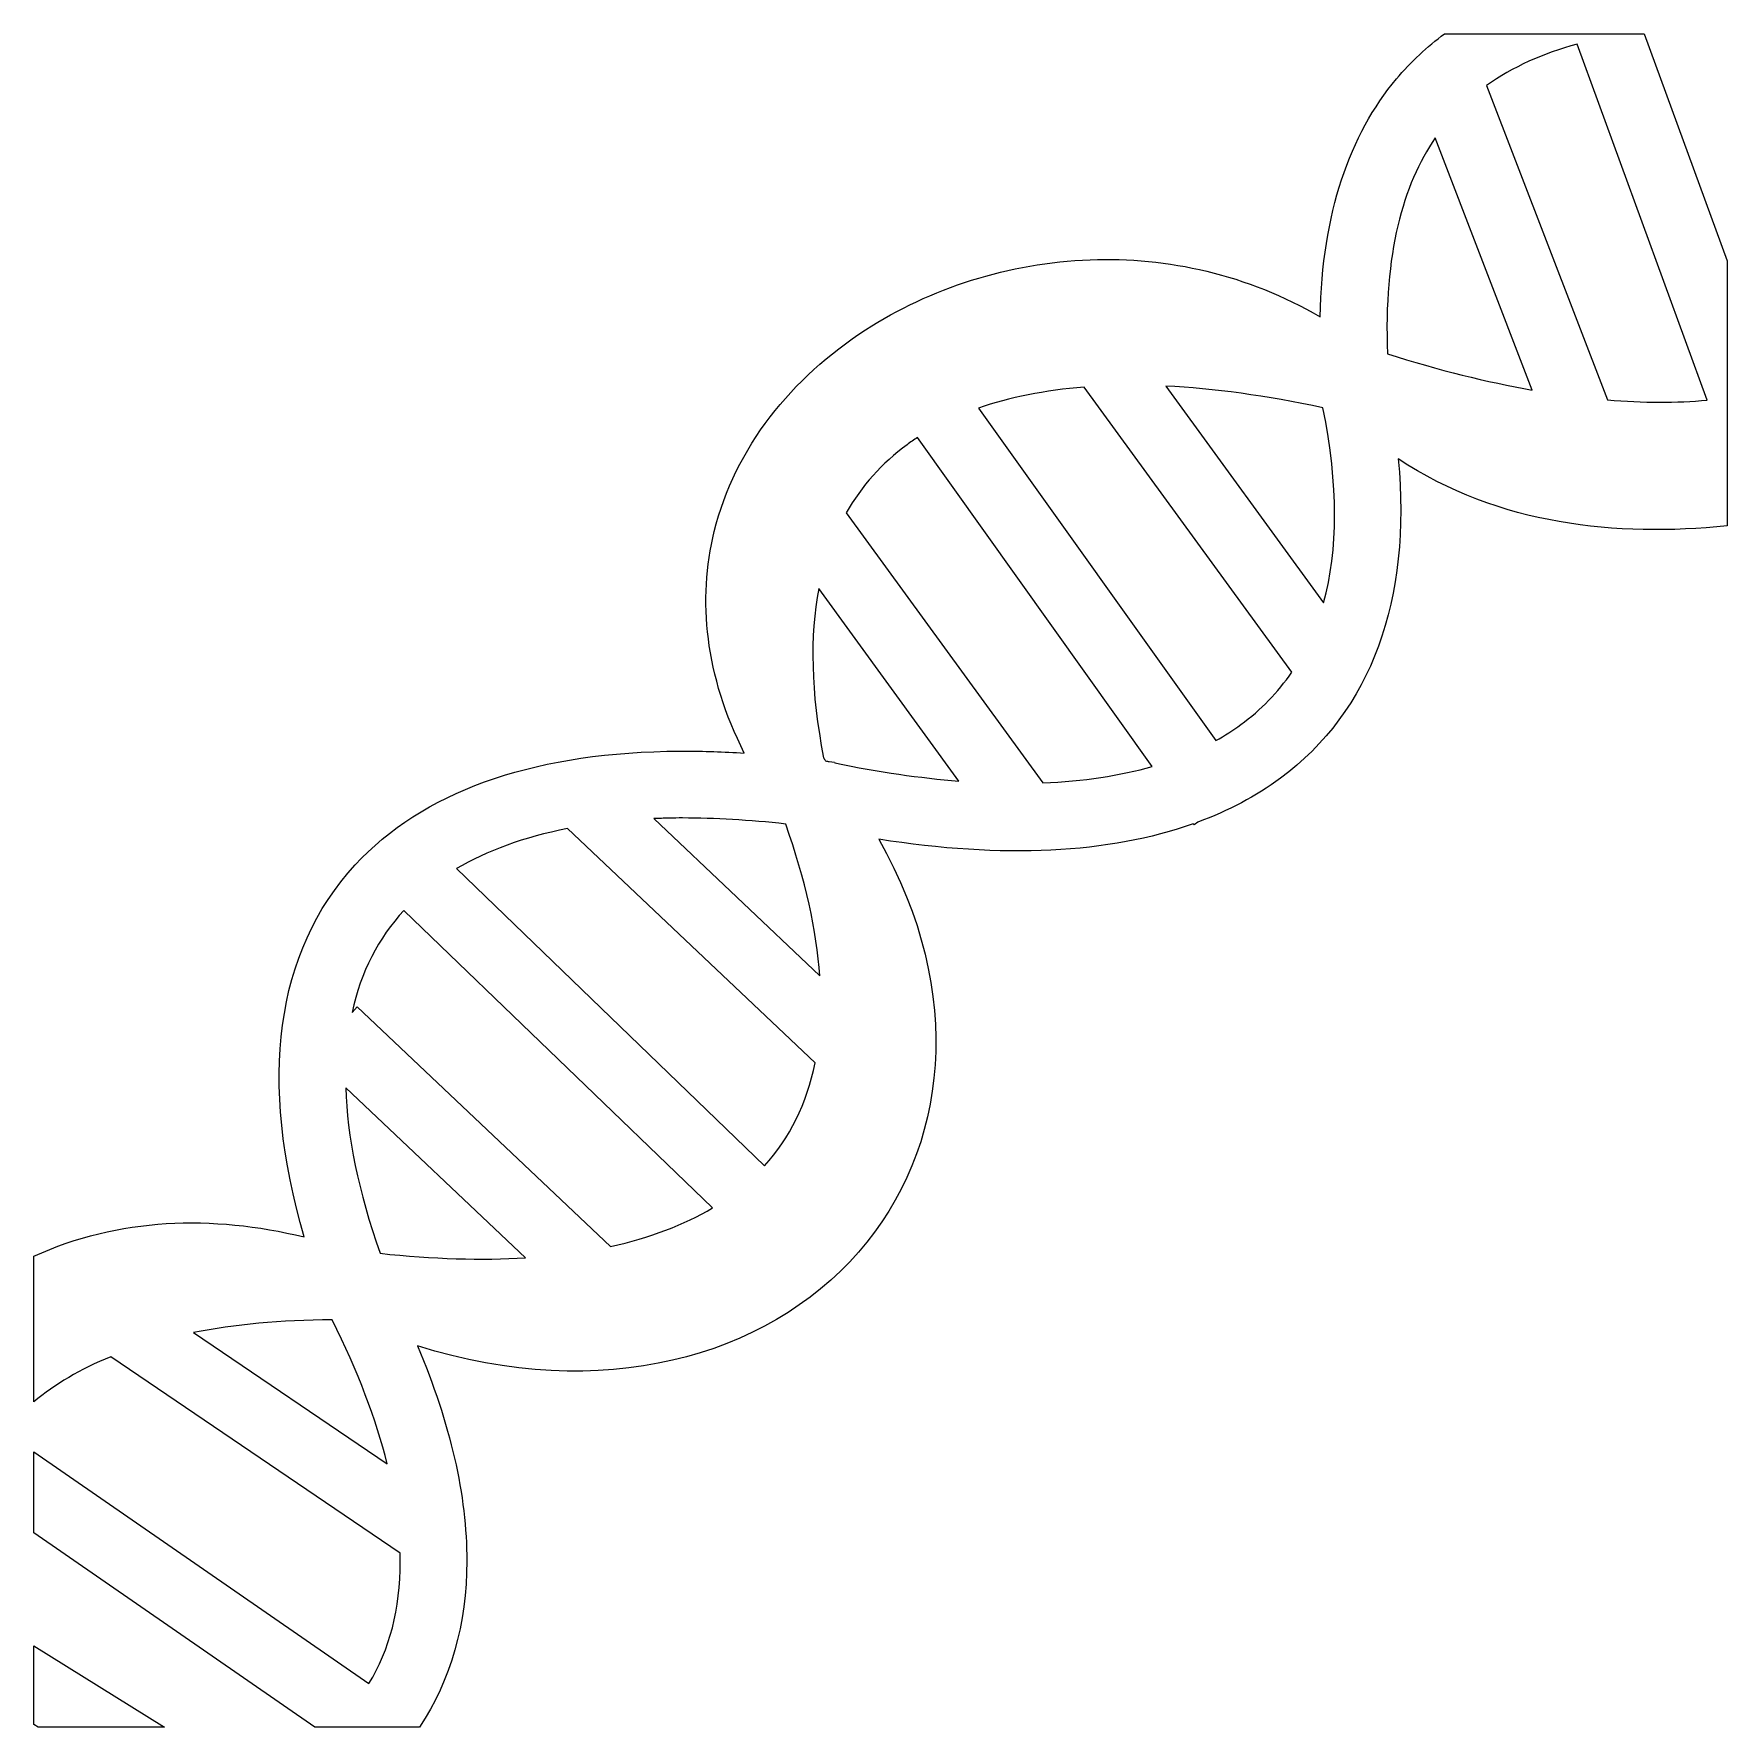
# Model space of a CAD drawing. Header units: centimetres. Extents: x -10 to 10.1, y -10 to 10.1.
import ezdxf

# ---------------------------------------------------------------- set-up
doc = ezdxf.new("R2010")
doc.units = ezdxf.units.CM
doc.header["$MEASUREMENT"] = 0
doc.layers.add('Layer 1', color=7, linetype='Continuous')

msp = doc.modelspace()

# ---------------------------------------------------------------- linework, layer by layer
at = {"layer": 'Layer 1'}
for points, knots in [([(6.70597, 10.0544), (6.49977, 9.90217), (6.30862, 9.72579), (6.1367, 9.52072), (6.1367, 9.52072), (5.58447, 8.86189), (5.25843, 7.93887), (5.23279, 6.70474), (5.23279, 6.70474), (4.37269, 7.2089), (3.42703, 7.41476), (2.5103, 7.38069), (2.5103, 7.38069), (1.54845, 7.34506), (0.61797, 7.04562), (-0.14628, 6.55188), (-0.14628, 6.55188), (-1.01958, 5.98759), (-1.69228, 5.16034), (-1.93842, 4.16412), (-1.93842, 4.16412), (-2.13754, 3.35787), (-2.04317, 2.45337), (-1.58252, 1.54178), (-1.58252, 1.54178), (-1.82722, 1.55759), (-2.06492, 1.56569), (-2.29545, 1.56552), (-2.29545, 1.56552), (-2.36469, 1.56552), (-2.43313, 1.56438), (-2.50102, 1.56286), (-2.50102, 1.56286), (-4.13081, 1.5271), (-5.38885, 1.08071), (-6.1881, 0.21745), (-6.1881, 0.21745), (-7.13587, -0.80618), (-7.33127, -2.34299), (-6.79026, -4.18514), (-6.79026, -4.18514), (-7.8841, -3.91978), (-8.98772, -3.9549), (-9.9911, -4.4131), (-9.9911, -4.4131), (-9.9911, -4.4131), (-9.9911, -6.13802), (-9.9911, -6.13802), (-9.9911, -6.13802), (-9.74442, -5.92971), (-9.44123, -5.74953), (-9.08187, -5.60303), (-9.08187, -5.60303), (-9.08187, -5.60303), (-9.08062, -5.60303), (-9.08062, -5.60303), (-9.08062, -5.60303), (-9.08062, -5.60303), (-5.65574, -7.92623), (-5.65574, -7.92623), (-5.65574, -7.92623), (-5.6549, -7.95828), (-5.65439, -7.99075), (-5.65447, -8.02237), (-5.65447, -8.02237), (-5.65506, -8.59257), (-5.77895, -9.06961), (-6.0247, -9.47189), (-6.0247, -9.47189), (-6.0247, -9.47189), (-9.99115, -6.72971), (-9.99115, -6.72971), (-9.99115, -6.72971), (-9.99115, -6.72971), (-9.99115, -7.68764), (-9.99115, -7.68764), (-9.99115, -7.68764), (-9.99115, -7.68764), (-6.6638, -9.98714), (-6.6638, -9.98714), (-6.6638, -9.98714), (-6.6638, -9.98714), (-5.42516, -9.98715), (-5.42516, -9.98715), (-5.42516, -9.98715), (-5.058, -9.42998), (-4.86728, -8.76124), (-4.86643, -8.02368), (-4.86643, -8.02368), (-4.86559, -7.24918), (-5.06196, -6.39713), (-5.4489, -5.47522), (-5.4489, -5.47522), (-3.27038, -6.1575), (-1.32635, -5.6164), (-0.22926, -4.36435), (-0.22926, -4.36435), (0.83413, -3.15076), (1.04189, -1.29697), (0.00928, 0.52186), (0.00928, 0.52186), (1.47968, 0.2901), (2.73375, 0.34855), (3.73187, 0.70504), (3.73187, 0.70504), (3.73187, 0.70504), (3.74115, 0.6918), (3.74115, 0.6918), (3.74115, 0.6918), (3.74115, 0.6918), (3.7872, 0.72469), (3.7872, 0.72469), (3.7872, 0.72469), (4.14677, 0.85836), (4.47277, 1.03083), (4.76233, 1.24395), (4.76233, 1.24395), (5.83795, 2.03544), (6.31664, 3.35939), (6.15784, 5.02325), (6.15784, 5.02325), (7.35478, 4.23446), (8.74092, 4.09952), (10.05053, 4.22994), (10.05053, 4.22994), (10.05053, 4.22994), (10.05052, 7.36885), (10.05052, 7.36885), (10.05052, 7.36885), (10.05052, 7.36885), (9.07011, 10.05444), (9.07011, 10.05444), (9.07011, 10.05444), (9.07011, 10.05444), (6.70597, 10.05445), (6.70597, 10.05445), (6.70597, 10.05445), (6.70597, 10.05445), (6.70597, 10.0544), (6.70597, 10.0544)], [0, 0, 0, 0, 0.02777778, 0.02777778, 0.02777778, 0.02777778, 0.05555556, 0.05555556, 0.05555556, 0.05555556, 0.08333333, 0.08333333, 0.08333333, 0.08333333, 0.11111111, 0.11111111, 0.11111111, 0.11111111, 0.13888889, 0.13888889, 0.13888889, 0.13888889, 0.16666667, 0.16666667, 0.16666667, 0.16666667, 0.19444444, 0.19444444, 0.19444444, 0.19444444, 0.22222222, 0.22222222, 0.22222222, 0.22222222, 0.25, 0.25, 0.25, 0.25, 0.27777778, 0.27777778, 0.27777778, 0.27777778, 0.30555556, 0.30555556, 0.30555556, 0.30555556, 0.33333333, 0.33333333, 0.33333333, 0.33333333, 0.36111111, 0.36111111, 0.36111111, 0.36111111, 0.38888889, 0.38888889, 0.38888889, 0.38888889, 0.41666667, 0.41666667, 0.41666667, 0.41666667, 0.44444444, 0.44444444, 0.44444444, 0.44444444, 0.47222222, 0.47222222, 0.47222222, 0.47222222, 0.5, 0.5, 0.5, 0.5, 0.52777778, 0.52777778, 0.52777778, 0.52777778, 0.55555556, 0.55555556, 0.55555556, 0.55555556, 0.58333333, 0.58333333, 0.58333333, 0.58333333, 0.61111111, 0.61111111, 0.61111111, 0.61111111, 0.63888889, 0.63888889, 0.63888889, 0.63888889, 0.66666667, 0.66666667, 0.66666667, 0.66666667, 0.69444444, 0.69444444, 0.69444444, 0.69444444, 0.72222222, 0.72222222, 0.72222222, 0.72222222, 0.75, 0.75, 0.75, 0.75, 0.77777778, 0.77777778, 0.77777778, 0.77777778, 0.80555556, 0.80555556, 0.80555556, 0.80555556, 0.83333333, 0.83333333, 0.83333333, 0.83333333, 0.86111111, 0.86111111, 0.86111111, 0.86111111, 0.88888889, 0.88888889, 0.88888889, 0.88888889, 0.91666667, 0.91666667, 0.91666667, 0.91666667, 0.94444444, 0.94444444, 0.94444444, 0.94444444, 1, 1, 1, 1]), ([(8.2742, 9.93317), (8.2742, 9.93317), (9.8146, 5.71903), (9.8146, 5.71903), (9.8146, 5.71903), (9.45259, 5.68572), (9.05794, 5.68698), (8.6339, 5.72169), (8.6339, 5.72169), (8.6339, 5.72169), (7.2028, 9.44166), (7.2028, 9.44166), (7.2028, 9.44166), (7.51202, 9.66405), (7.87352, 9.82307), (8.27416, 9.93321), (8.27416, 9.93321), (8.27416, 9.93321), (8.2742, 9.93317), (8.2742, 9.93317)], [0, 0, 0, 0, 0.16666667, 0.16666667, 0.16666667, 0.16666667, 0.33333333, 0.33333333, 0.33333333, 0.33333333, 0.5, 0.5, 0.5, 0.5, 0.66666667, 0.66666667, 0.66666667, 0.66666667, 1, 1, 1, 1]), ([(6.59659, 8.82365), (6.59659, 8.82365), (7.7444, 5.839), (7.7444, 5.839), (7.7444, 5.839), (7.2092, 5.93367), (6.63707, 6.0743), (6.02998, 6.26722), (6.02998, 6.26722), (5.9852, 7.45627), (6.21316, 8.26505), (6.59663, 8.82365), (6.59663, 8.82365), (6.59663, 8.82365), (6.59659, 8.82365), (6.59659, 8.82365)], [0, 0, 0, 0, 0.2, 0.2, 0.2, 0.2, 0.4, 0.4, 0.4, 0.4, 0.6, 0.6, 0.6, 0.6, 1, 1, 1, 1]), ([(2.44174, 5.87324), (2.44174, 5.87324), (4.89676, 2.49845), (4.89676, 2.49845), (4.89676, 2.49845), (4.73315, 2.25965), (4.53268, 2.05337), (4.29587, 1.87909), (4.29587, 1.87909), (4.20318, 1.81095), (4.10379, 1.74812), (3.99804, 1.68933), (3.99804, 1.68933), (3.99804, 1.68933), (1.1886, 5.62415), (1.1886, 5.62415), (1.1886, 5.62415), (1.55386, 5.75108), (1.9725, 5.83566), (2.44175, 5.87319), (2.44175, 5.87319), (2.44175, 5.87319), (2.44174, 5.87324), (2.44174, 5.87324)], [0, 0, 0, 0, 0.14285714, 0.14285714, 0.14285714, 0.14285714, 0.28571429, 0.28571429, 0.28571429, 0.28571429, 0.42857143, 0.42857143, 0.42857143, 0.42857143, 0.57142857, 0.57142857, 0.57142857, 0.57142857, 0.71428571, 0.71428571, 0.71428571, 0.71428571, 1, 1, 1, 1]), ([(3.40764, 5.88505), (3.97269, 5.85747), (4.59572, 5.77204), (5.26699, 5.62812), (5.26699, 5.62812), (5.45105, 4.70827), (5.44612, 3.94275), (5.27357, 3.31942), (5.27357, 3.31942), (5.27357, 3.31942), (3.40764, 5.88505), (3.40764, 5.88505)], [0, 0, 0, 0, 0.25, 0.25, 0.25, 0.25, 0.5, 0.5, 0.5, 0.5, 1, 1, 1, 1]), ([(0.46777, 5.27757), (0.46777, 5.27757), (3.24693, 1.38362), (3.24693, 1.38362), (3.24693, 1.38362), (2.86615, 1.27483), (2.43279, 1.2093), (1.95026, 1.18994), (1.95026, 1.18994), (1.95026, 1.18994), (-0.37555, 4.38547), (-0.37555, 4.38547), (-0.37555, 4.38547), (-0.19414, 4.70468), (0.04714, 4.97224), (0.34392, 5.19063), (0.34392, 5.19063), (0.38398, 5.22015), (0.4253, 5.24979), (0.46781, 5.27758), (0.46781, 5.27758), (0.46781, 5.27758), (0.46777, 5.27757), (0.46777, 5.27757)], [0, 0, 0, 0, 0.14285714, 0.14285714, 0.14285714, 0.14285714, 0.28571429, 0.28571429, 0.28571429, 0.28571429, 0.42857143, 0.42857143, 0.42857143, 0.42857143, 0.57142857, 0.57142857, 0.57142857, 0.57142857, 0.71428571, 0.71428571, 0.71428571, 0.71428571, 1, 1, 1, 1]), ([(-0.69978, 3.4894), (-0.69978, 3.4894), (0.95797, 1.21106), (0.95797, 1.21106), (0.95797, 1.21106), (0.50108, 1.24682), (0.01037, 1.31774), (-0.51268, 1.42582), (-0.51268, 1.42582), (-0.51268, 1.42582), (-0.51534, 1.4324), (-0.51534, 1.4324), (-0.51534, 1.4324), (-0.51534, 1.4324), (-0.57986, 1.44024), (-0.57986, 1.44024), (-0.57986, 1.44024), (-0.5931, 1.44307), (-0.60613, 1.4453), (-0.61941, 1.44817), (-0.61941, 1.44817), (-0.62797, 1.46103), (-0.63602, 1.47347), (-0.64442, 1.48637), (-0.64442, 1.48637), (-0.79433, 2.26171), (-0.80888, 2.92738), (-0.69983, 3.48935), (-0.69983, 3.48935), (-0.69983, 3.48935), (-0.69978, 3.4894), (-0.69978, 3.4894)], [0, 0, 0, 0, 0.11111111, 0.11111111, 0.11111111, 0.11111111, 0.22222222, 0.22222222, 0.22222222, 0.22222222, 0.33333333, 0.33333333, 0.33333333, 0.33333333, 0.44444444, 0.44444444, 0.44444444, 0.44444444, 0.55555556, 0.55555556, 0.55555556, 0.55555556, 0.66666667, 0.66666667, 0.66666667, 0.66666667, 0.77777778, 0.77777778, 0.77777778, 0.77777778, 1, 1, 1, 1]), ([(-3.67523, 0.64829), (-3.67523, 0.64829), (-0.74456, -2.12552), (-0.74456, -2.12552), (-0.74456, -2.12552), (-0.84281, -2.60906), (-1.04564, -3.01467), (-1.34149, -3.34312), (-1.34149, -3.34312), (-1.34149, -3.34312), (-4.99037, 0.1739), (-4.99037, 0.1739), (-4.99037, 0.1739), (-4.62983, 0.38571), (-4.19108, 0.54654), (-3.67524, 0.64829), (-3.67524, 0.64829), (-3.67524, 0.64829), (-3.67523, 0.64829), (-3.67523, 0.64829)], [0, 0, 0, 0, 0.16666667, 0.16666667, 0.16666667, 0.16666667, 0.33333333, 0.33333333, 0.33333333, 0.33333333, 0.5, 0.5, 0.5, 0.5, 0.66666667, 0.66666667, 0.66666667, 0.66666667, 1, 1, 1, 1]), ([(-2.3127, 0.77353), (-1.93361, 0.7742), (-1.52374, 0.74874), (-1.09244, 0.70235), (-1.09244, 0.70235), (-0.85756, 0.03631), (-0.72592, -0.56185), (-0.68788, -1.09506), (-0.68788, -1.09506), (-0.68788, -1.09506), (-2.65396, 0.76564), (-2.65396, 0.76564), (-2.65396, 0.76564), (-2.59433, 0.7683), (-2.53454, 0.77083), (-2.47348, 0.77222), (-2.47348, 0.77222), (-2.4206, 0.77349), (-2.3668, 0.77349), (-2.31269, 0.77357), (-2.31269, 0.77357), (-2.31269, 0.77357), (-2.3127, 0.77353), (-2.3127, 0.77353)], [0, 0, 0, 0, 0.14285714, 0.14285714, 0.14285714, 0.14285714, 0.28571429, 0.28571429, 0.28571429, 0.28571429, 0.42857143, 0.42857143, 0.42857143, 0.42857143, 0.57142857, 0.57142857, 0.57142857, 0.57142857, 0.71428571, 0.71428571, 0.71428571, 0.71428571, 1, 1, 1, 1]), ([(-5.61235, -0.32022), (-5.61235, -0.32022), (-1.95955, -3.84251), (-1.95955, -3.84251), (-1.95955, -3.84251), (-2.29373, -4.04112), (-2.69686, -4.19558), (-3.16787, -4.29847), (-3.16787, -4.29847), (-3.16787, -4.29847), (-6.16306, -1.46267), (-6.16306, -1.46267), (-6.16306, -1.46267), (-6.16306, -1.46267), (-6.22505, -1.52858), (-6.22505, -1.52858), (-6.22505, -1.52858), (-6.12068, -1.04896), (-5.91292, -0.64588), (-5.61235, -0.32021), (-5.61235, -0.32021), (-5.61235, -0.32021), (-5.61235, -0.32022), (-5.61235, -0.32022)], [0, 0, 0, 0, 0.14285714, 0.14285714, 0.14285714, 0.14285714, 0.28571429, 0.28571429, 0.28571429, 0.28571429, 0.42857143, 0.42857143, 0.42857143, 0.42857143, 0.57142857, 0.57142857, 0.57142857, 0.57142857, 0.71428571, 0.71428571, 0.71428571, 0.71428571, 1, 1, 1, 1]), ([(-6.30019, -2.41935), (-6.30019, -2.41935), (-4.17336, -4.43287), (-4.17336, -4.43287), (-4.17336, -4.43287), (-4.68975, -4.46391), (-5.26408, -4.44771), (-5.89423, -4.37889), (-5.89423, -4.37889), (-6.15133, -3.64504), (-6.28218, -2.99253), (-6.30014, -2.41934), (-6.30014, -2.41934), (-6.30014, -2.41934), (-6.30019, -2.41935), (-6.30019, -2.41935)], [0, 0, 0, 0, 0.2, 0.2, 0.2, 0.2, 0.4, 0.4, 0.4, 0.4, 0.6, 0.6, 0.6, 0.6, 1, 1, 1, 1]), ([(-6.45958, -5.16558), (-6.15399, -5.77845), (-5.93923, -6.34873), (-5.80868, -6.87077), (-5.80868, -6.87077), (-5.80868, -6.87077), (-8.10156, -5.31713), (-8.10156, -5.31713), (-8.10156, -5.31713), (-7.61823, -5.22128), (-7.07055, -5.16828), (-6.45962, -5.16558), (-6.45962, -5.16558), (-6.45962, -5.16558), (-6.45958, -5.16558), (-6.45958, -5.16558)], [0, 0, 0, 0, 0.2, 0.2, 0.2, 0.2, 0.4, 0.4, 0.4, 0.4, 0.6, 0.6, 0.6, 0.6, 1, 1, 1, 1]), ([(-9.99115, -9.0266), (-9.99115, -9.0266), (-9.99123, -9.95556), (-9.99123, -9.95556), (-9.99123, -9.95556), (-9.99123, -9.95556), (-9.93979, -9.98719), (-9.93979, -9.98719), (-9.93979, -9.98719), (-9.93979, -9.98719), (-8.44549, -9.98719), (-8.44549, -9.98719), (-8.44549, -9.98719), (-8.44549, -9.98719), (-9.99124, -9.0266), (-9.99124, -9.0266), (-9.99124, -9.0266), (-9.99124, -9.0266), (-9.99115, -9.0266), (-9.99115, -9.0266)], [0, 0, 0, 0, 0.16666667, 0.16666667, 0.16666667, 0.16666667, 0.33333333, 0.33333333, 0.33333333, 0.33333333, 0.5, 0.5, 0.5, 0.5, 0.66666667, 0.66666667, 0.66666667, 0.66666667, 1, 1, 1, 1])]:
    msp.add_open_spline(points, degree=3, knots=knots, dxfattribs=at)

doc.saveas('drawing.dxf')
